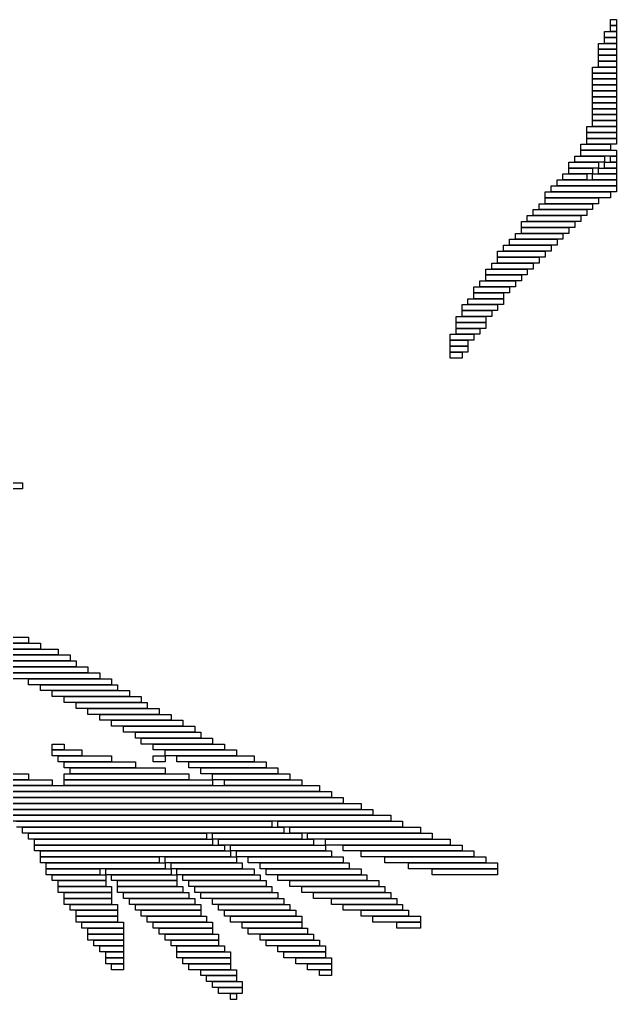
# Model space of a CAD drawing. Extents: x 398 to 627, y 422 to 622.
# Drawn here: x 526.5 to 627, y 429 to 594 of the extents above; entities that cross this region are included whole.
import ezdxf

# ---------------------------------------------------------------- set-up
doc = ezdxf.new("R2010")
doc.units = 0

msp = doc.modelspace()

# ---------------------------------------------------------------- linework, layer by layer
for p, q in [((626, 594), (627, 594)), ((626, 593), (626, 594)), ((627, 594), (627, 593)), ((627, 593), (626, 593)), ((626, 593), (627, 593)), ((626, 592), (626, 593)), ((627, 593), (627, 592)), ((625, 592), (627, 592)), ((625, 591), (625, 592)), ((627, 591), (625, 591)), ((625, 591), (627, 591)), ((625, 590), (625, 591)), ((627, 592), (626, 592)), ((627, 592), (627, 591)), ((627, 591), (627, 590)), ((624, 590), (627, 590)), ((624, 589), (624, 590)), ((627, 590), (625, 590)), ((627, 590), (627, 589)), ((627, 589), (624, 589)), ((624, 589), (627, 589)), ((624, 588), (624, 589)), ((627, 588), (624, 588)), ((624, 588), (627, 588)), ((624, 587), (624, 588)), ((627, 589), (627, 588)), ((627, 588), (627, 587)), ((623, 586), (627, 586)), ((623, 585), (623, 586)), ((627, 587), (624, 587)), ((624, 587), (627, 587)), ((624, 586), (624, 587)), ((627, 586), (624, 586)), ((627, 587), (627, 586)), ((627, 586), (627, 585)), ((627, 585), (623, 585)), ((623, 585), (627, 585)), ((623, 584), (623, 585)), ((627, 585), (627, 584)), ((627, 584), (623, 584)), ((623, 584), (627, 584)), ((623, 583), (623, 584)), ((627, 583), (623, 583)), ((623, 583), (627, 583)), ((623, 582), (623, 583)), ((627, 584), (627, 583)), ((627, 583), (627, 582)), ((627, 582), (623, 582)), ((623, 582), (627, 582)), ((623, 581), (623, 582)), ((627, 581), (623, 581)), ((623, 581), (627, 581)), ((623, 580), (623, 581)), ((627, 582), (627, 581)), ((627, 581), (627, 580)), ((627, 580), (623, 580)), ((623, 580), (627, 580)), ((623, 579), (623, 580)), ((627, 580), (627, 579)), ((627, 579), (623, 579)), ((623, 579), (627, 579)), ((623, 578), (623, 579)), ((627, 578), (623, 578)), ((623, 578), (627, 578)), ((623, 577), (623, 578)), ((627, 579), (627, 578)), ((627, 578), (627, 577)), ((622, 576), (627, 576)), ((622, 575), (622, 576)), ((627, 577), (623, 577)), ((623, 577), (627, 577)), ((623, 576), (623, 577)), ((627, 576), (623, 576)), ((627, 577), (627, 576)), ((627, 576), (627, 575)), ((627, 575), (622, 575)), ((622, 575), (627, 575)), ((622, 574), (622, 575)), ((627, 575), (627, 574)), ((621, 573), (626, 573)), ((621, 572), (621, 573)), ((627, 574), (622, 574)), ((622, 574), (627, 574)), ((622, 573), (622, 574)), ((627, 573), (622, 573)), ((626, 573), (626, 572)), ((627, 574), (627, 573)), ((620, 571), (625, 571)), ((620, 570), (620, 571)), ((626, 572), (621, 572)), ((621, 572), (627, 572)), ((621, 571), (621, 572)), ((627, 571), (621, 571)), ((625, 571), (625, 570)), ((626, 571), (627, 571)), ((626, 570), (626, 571)), ((627, 572), (627, 571)), ((627, 571), (627, 570)), ((619, 570), (624, 570)), ((619, 569), (619, 570)), ((625, 570), (620, 570)), ((624, 570), (624, 569)), ((625, 570), (627, 570)), ((625, 569), (625, 570)), ((627, 570), (626, 570)), ((627, 570), (627, 569)), ((618, 568), (622, 568)), ((618, 567), (618, 568)), ((624, 569), (619, 569)), ((619, 569), (623, 569)), ((619, 568), (619, 569)), ((623, 568), (619, 568)), ((622, 568), (622, 567)), ((623, 569), (623, 568)), ((623, 568), (627, 568)), ((623, 567), (623, 568)), ((624, 569), (627, 569)), ((624, 568), (624, 569)), ((627, 568), (624, 568)), ((627, 569), (625, 569)), ((627, 569), (627, 568)), ((627, 568), (627, 567)), ((616, 566), (627, 566)), ((616, 565), (616, 566)), ((617, 567), (627, 567)), ((617, 566), (617, 567)), ((627, 566), (617, 566)), ((622, 567), (618, 567)), ((627, 567), (623, 567)), ((627, 567), (627, 566)), ((627, 566), (627, 565)), ((615, 565), (626, 565)), ((615, 564), (615, 565)), ((627, 565), (616, 565)), ((626, 565), (626, 564)), ((614, 563), (623, 563)), ((614, 562), (614, 563)), ((626, 564), (615, 564)), ((615, 564), (624, 564)), ((615, 563), (615, 564)), ((624, 563), (615, 563)), ((623, 563), (623, 562)), ((624, 564), (624, 563)), ((612, 561), (621, 561)), ((612, 560), (612, 561)), ((613, 562), (622, 562)), ((613, 561), (613, 562)), ((622, 561), (613, 561)), ((623, 562), (614, 562)), ((621, 561), (621, 560)), ((622, 562), (622, 561)), ((611, 560), (620, 560)), ((611, 559), (611, 560)), ((621, 560), (612, 560)), ((620, 560), (620, 559)), ((610, 558), (618, 558)), ((610, 557), (610, 558)), ((620, 559), (611, 559)), ((611, 559), (619, 559)), ((611, 558), (611, 559)), ((619, 558), (611, 558)), ((618, 558), (618, 557)), ((619, 559), (619, 558)), ((609, 557), (617, 557)), ((609, 556), (609, 557)), ((618, 557), (610, 557)), ((617, 557), (617, 556)), ((607, 555), (615, 555)), ((607, 554), (607, 555)), ((608, 556), (616, 556)), ((608, 555), (608, 556)), ((616, 555), (608, 555)), ((617, 556), (609, 556)), ((615, 555), (615, 554)), ((616, 556), (616, 555)), ((606, 553), (613, 553)), ((606, 552), (606, 553)), ((615, 554), (607, 554)), ((607, 554), (614, 554)), ((607, 553), (607, 554)), ((614, 553), (607, 553)), ((613, 553), (613, 552)), ((614, 554), (614, 553)), ((605, 552), (612, 552)), ((605, 551), (605, 552)), ((613, 552), (606, 552)), ((612, 552), (612, 551)), ((604, 550), (610, 550)), ((604, 549), (604, 550)), ((612, 551), (605, 551)), ((605, 551), (611, 551)), ((605, 550), (605, 551)), ((611, 550), (605, 550)), ((610, 550), (610, 549)), ((611, 551), (611, 550)), ((603, 549), (609, 549)), ((603, 548), (603, 549)), ((609, 548), (603, 548)), ((603, 548), (608, 548)), ((603, 547), (603, 548)), ((610, 549), (604, 549)), ((608, 548), (608, 547)), ((609, 549), (609, 548)), ((602, 547), (608, 547)), ((602, 546), (602, 547)), ((608, 547), (603, 547)), ((608, 547), (608, 546)), ((601, 546), (607, 546)), ((601, 545), (601, 546)), ((607, 545), (601, 545)), ((601, 545), (606, 545)), ((601, 544), (601, 545)), ((608, 546), (602, 546)), ((606, 545), (606, 544)), ((607, 546), (607, 545)), ((600, 544), (605, 544)), ((600, 543), (600, 544)), ((605, 543), (600, 543)), ((600, 543), (605, 543)), ((600, 542), (600, 543)), ((606, 544), (601, 544)), ((605, 544), (605, 543)), ((605, 543), (605, 542)), ((605, 542), (600, 542)), ((600, 542), (604, 542)), ((600, 541), (600, 542)), ((604, 542), (604, 541)), ((599, 541), (603, 541)), ((599, 540), (599, 541)), ((603, 540), (599, 540)), ((599, 540), (602, 540)), ((599, 539), (599, 540)), ((604, 541), (600, 541)), ((602, 540), (602, 539)), ((603, 541), (603, 540)), ((602, 539), (599, 539)), ((599, 539), (602, 539)), ((599, 538), (599, 539)), ((602, 538), (599, 538)), ((599, 538), (601, 538)), ((599, 537), (599, 538)), ((601, 538), (601, 537)), ((602, 539), (602, 538)), ((601, 537), (599, 537)), ((516, 516), (527, 516)), ((527, 515), (516, 515)), ((527, 516), (527, 515)), ((504, 490), (528, 490)), ((528, 489), (504, 489)), ((505, 489), (530, 489)), ((528, 490), (528, 489)), ((530, 489), (530, 488)), ((530, 488), (505, 488)), ((510, 487), (535, 487)), ((512, 488), (533, 488)), ((533, 487), (512, 487)), ((533, 488), (533, 487)), ((535, 487), (535, 486)), ((508, 486), (536, 486)), ((535, 486), (510, 486)), ((536, 486), (536, 485)), ((536, 485), (508, 485)), ((522, 485), (538, 485)), ((538, 484), (522, 484)), ((525, 484), (540, 484)), ((538, 485), (538, 484)), ((540, 484), (540, 483)), ((540, 483), (525, 483)), ((528, 483), (542, 483)), ((528, 482), (528, 483)), ((542, 482), (528, 482)), ((530, 482), (543, 482)), ((530, 481), (530, 482)), ((542, 483), (542, 482)), ((543, 482), (543, 481)), ((543, 481), (530, 481)), ((532, 481), (545, 481)), ((532, 480), (532, 481)), ((545, 481), (545, 480)), ((545, 480), (532, 480)), ((534, 480), (547, 480)), ((534, 479), (534, 480)), ((547, 479), (534, 479)), ((536, 479), (548, 479)), ((536, 478), (536, 479)), ((547, 480), (547, 479)), ((548, 479), (548, 478)), ((548, 478), (536, 478)), ((538, 478), (550, 478)), ((538, 477), (538, 478)), ((550, 477), (538, 477)), ((540, 477), (552, 477)), ((540, 476), (540, 477)), ((550, 478), (550, 477)), ((552, 477), (552, 476)), ((552, 476), (540, 476)), ((542, 476), (554, 476)), ((542, 475), (542, 476)), ((554, 476), (554, 475)), ((554, 475), (542, 475)), ((544, 475), (556, 475)), ((544, 474), (544, 475)), ((556, 474), (544, 474)), ((546, 474), (557, 474)), ((546, 473), (546, 474)), ((556, 475), (556, 474)), ((557, 474), (557, 473)), ((532, 472), (534, 472)), ((532, 471), (532, 472)), ((534, 472), (534, 471)), ((557, 473), (546, 473)), ((547, 473), (559, 473)), ((547, 472), (547, 473)), ((559, 472), (547, 472)), ((549, 472), (561, 472)), ((549, 471), (549, 472)), ((559, 473), (559, 472)), ((561, 472), (561, 471)), ((534, 471), (532, 471)), ((532, 471), (537, 471)), ((532, 470), (532, 471)), ((537, 471), (537, 470)), ((561, 471), (549, 471)), ((551, 471), (563, 471)), ((551, 470), (551, 471)), ((563, 471), (563, 470)), ((537, 470), (532, 470)), ((533, 470), (542, 470)), ((533, 469), (533, 470)), ((542, 469), (533, 469)), ((534, 469), (546, 469)), ((534, 468), (534, 469)), ((542, 470), (542, 469)), ((546, 469), (546, 468)), ((549, 470), (551, 470)), ((549, 469), (549, 470)), ((551, 469), (549, 469)), ((563, 470), (551, 470)), ((551, 470), (551, 469)), ((553, 470), (566, 470)), ((553, 469), (553, 470)), ((566, 469), (553, 469)), ((555, 469), (568, 469)), ((555, 468), (555, 469)), ((566, 470), (566, 469)), ((568, 469), (568, 468)), ((521, 467), (528, 467)), ((528, 467), (528, 466)), ((546, 468), (534, 468)), ((534, 467), (555, 467)), ((534, 466), (534, 467)), ((535, 468), (551, 468)), ((535, 467), (535, 468)), ((551, 467), (535, 467)), ((551, 468), (551, 467)), ((568, 468), (555, 468)), ((555, 467), (555, 466)), ((557, 468), (570, 468)), ((557, 467), (557, 468)), ((570, 467), (557, 467)), ((559, 467), (572, 467)), ((559, 466), (559, 467)), ((570, 468), (570, 467)), ((572, 467), (572, 466)), ((528, 466), (521, 466)), ((521, 466), (532, 466)), ((532, 466), (532, 465)), ((555, 466), (534, 466)), ((534, 466), (559, 466)), ((534, 465), (534, 466)), ((572, 466), (559, 466)), ((559, 466), (559, 465)), ((561, 466), (574, 466)), ((561, 465), (561, 466)), ((574, 466), (574, 465)), ((519, 464), (579, 464)), ((532, 465), (521, 465)), ((521, 465), (577, 465)), ((577, 464), (521, 464)), ((559, 465), (534, 465)), ((574, 465), (561, 465)), ((577, 465), (577, 464)), ((579, 464), (579, 463)), ((514, 462), (584, 462)), ((516, 463), (581, 463)), ((581, 462), (516, 462)), ((579, 463), (519, 463)), ((581, 463), (581, 462)), ((584, 462), (584, 461)), ((510, 461), (586, 461)), ((584, 461), (514, 461)), ((586, 461), (586, 460)), ((506, 460), (589, 460)), ((589, 459), (506, 459)), ((586, 460), (510, 460)), ((526, 459), (569, 459)), ((569, 459), (569, 458)), ((570, 459), (591, 459)), ((570, 458), (570, 459)), ((589, 460), (589, 459)), ((591, 459), (591, 458)), ((569, 458), (526, 458)), ((527, 458), (571, 458)), ((527, 457), (527, 458)), ((591, 458), (570, 458)), ((571, 458), (571, 457)), ((572, 458), (594, 458)), ((572, 457), (572, 458)), ((594, 458), (594, 457)), ((571, 457), (527, 457)), ((528, 457), (558, 457)), ((528, 456), (528, 457)), ((558, 456), (528, 456)), ((529, 456), (559, 456)), ((529, 455), (529, 456)), ((558, 457), (558, 456)), ((559, 457), (574, 457)), ((559, 456), (559, 457)), ((574, 456), (559, 456)), ((559, 456), (559, 455)), ((560, 456), (576, 456)), ((560, 455), (560, 456)), ((594, 457), (572, 457)), ((574, 457), (574, 456)), ((575, 457), (596, 457)), ((575, 456), (575, 457)), ((596, 456), (575, 456)), ((576, 456), (576, 455)), ((578, 456), (599, 456)), ((578, 455), (578, 456)), ((596, 457), (596, 456)), ((599, 456), (599, 455)), ((559, 455), (529, 455)), ((529, 455), (561, 455)), ((529, 454), (529, 455)), ((561, 454), (529, 454)), ((530, 454), (562, 454)), ((530, 453), (530, 454)), ((576, 455), (560, 455)), ((561, 455), (561, 454)), ((562, 455), (578, 455)), ((562, 454), (562, 455)), ((578, 454), (562, 454)), ((562, 454), (562, 453)), ((563, 454), (579, 454)), ((563, 453), (563, 454)), ((599, 455), (578, 455)), ((578, 455), (578, 454)), ((579, 454), (579, 453)), ((581, 455), (601, 455)), ((581, 454), (581, 455)), ((601, 454), (581, 454)), ((584, 454), (603, 454)), ((584, 453), (584, 454)), ((601, 455), (601, 454)), ((603, 454), (603, 453)), ((562, 453), (530, 453)), ((530, 453), (550, 453)), ((530, 452), (530, 453)), ((550, 453), (550, 452)), ((551, 453), (563, 453)), ((551, 452), (551, 453)), ((579, 453), (563, 453)), ((563, 453), (563, 452)), ((565, 453), (581, 453)), ((565, 452), (565, 453)), ((581, 453), (581, 452)), ((603, 453), (584, 453)), ((588, 453), (605, 453)), ((588, 452), (588, 453)), ((605, 453), (605, 452)), ((550, 452), (530, 452)), ((531, 452), (551, 452)), ((531, 451), (531, 452)), ((551, 451), (531, 451)), ((531, 451), (540, 451)), ((531, 450), (531, 451)), ((540, 451), (540, 450)), ((541, 451), (552, 451)), ((541, 450), (541, 451)), ((563, 452), (551, 452)), ((551, 452), (551, 451)), ((552, 452), (564, 452)), ((552, 451), (552, 452)), ((564, 451), (552, 451)), ((552, 451), (552, 450)), ((553, 451), (566, 451)), ((553, 450), (553, 451)), ((564, 452), (564, 451)), ((581, 452), (565, 452)), ((566, 451), (566, 450)), ((567, 452), (582, 452)), ((567, 451), (567, 452)), ((582, 451), (567, 451)), ((568, 451), (584, 451)), ((568, 450), (568, 451)), ((582, 452), (582, 451)), ((584, 451), (584, 450)), ((605, 452), (588, 452)), ((592, 452), (607, 452)), ((592, 451), (592, 452)), ((607, 451), (592, 451)), ((596, 451), (607, 451)), ((596, 450), (596, 451)), ((607, 452), (607, 451)), ((607, 451), (607, 450)), ((540, 450), (531, 450)), ((532, 450), (541, 450)), ((532, 449), (532, 450)), ((541, 449), (532, 449)), ((533, 449), (541, 449)), ((533, 448), (533, 449)), ((552, 450), (541, 450)), ((541, 450), (541, 449)), ((541, 449), (541, 448)), ((542, 450), (553, 450)), ((542, 449), (542, 450)), ((553, 449), (542, 449)), ((543, 449), (553, 449)), ((543, 448), (543, 449)), ((566, 450), (553, 450)), ((553, 450), (553, 449)), ((553, 449), (553, 448)), ((554, 450), (567, 450)), ((554, 449), (554, 450)), ((567, 449), (554, 449)), ((555, 449), (568, 449)), ((555, 448), (555, 449)), ((567, 450), (567, 449)), ((584, 450), (568, 450)), ((568, 449), (568, 448)), ((570, 450), (585, 450)), ((570, 449), (570, 450)), ((585, 449), (570, 449)), ((572, 449), (587, 449)), ((572, 448), (572, 449)), ((585, 450), (585, 449)), ((587, 449), (587, 448)), ((607, 450), (596, 450)), ((541, 448), (533, 448)), ((533, 448), (542, 448)), ((533, 447), (533, 448)), ((542, 448), (542, 447)), ((553, 448), (543, 448)), ((543, 448), (554, 448)), ((543, 447), (543, 448)), ((554, 448), (554, 447)), ((568, 448), (555, 448)), ((556, 448), (569, 448)), ((556, 447), (556, 448)), ((569, 448), (569, 447)), ((587, 448), (572, 448)), ((574, 448), (588, 448)), ((574, 447), (574, 448)), ((588, 448), (588, 447)), ((542, 447), (533, 447)), ((534, 447), (542, 447)), ((534, 446), (534, 447)), ((542, 446), (534, 446)), ((534, 446), (542, 446)), ((534, 445), (534, 446)), ((542, 447), (542, 446)), ((542, 446), (542, 445)), ((554, 447), (543, 447)), ((544, 447), (555, 447)), ((544, 446), (544, 447)), ((555, 446), (544, 446)), ((545, 446), (556, 446)), ((545, 445), (545, 446)), ((555, 447), (555, 446)), ((569, 447), (556, 447)), ((556, 446), (556, 445)), ((557, 447), (570, 447)), ((557, 446), (557, 447)), ((570, 446), (557, 446)), ((559, 446), (571, 446)), ((559, 445), (559, 446)), ((570, 447), (570, 446)), ((571, 446), (571, 445)), ((588, 447), (574, 447)), ((576, 447), (589, 447)), ((576, 446), (576, 447)), ((589, 446), (576, 446)), ((579, 446), (590, 446)), ((579, 445), (579, 446)), ((589, 447), (589, 446)), ((590, 446), (590, 445)), ((542, 445), (534, 445)), ((535, 445), (543, 445)), ((535, 444), (535, 445)), ((543, 444), (535, 444)), ((536, 444), (543, 444)), ((536, 443), (536, 444)), ((543, 445), (543, 444)), ((543, 444), (543, 443)), ((556, 445), (545, 445)), ((546, 445), (557, 445)), ((546, 444), (546, 445)), ((557, 444), (546, 444)), ((547, 444), (557, 444)), ((547, 443), (547, 444)), ((557, 445), (557, 444)), ((557, 444), (557, 443)), ((571, 445), (559, 445)), ((560, 445), (572, 445)), ((560, 444), (560, 445)), ((572, 444), (560, 444)), ((561, 444), (573, 444)), ((561, 443), (561, 444)), ((572, 445), (572, 444)), ((573, 444), (573, 443)), ((590, 445), (579, 445)), ((581, 445), (591, 445)), ((581, 444), (581, 445)), ((591, 444), (581, 444)), ((584, 444), (592, 444)), ((584, 443), (584, 444)), ((591, 445), (591, 444)), ((592, 444), (592, 443)), ((543, 443), (536, 443)), ((536, 443), (543, 443)), ((536, 442), (536, 443)), ((543, 443), (543, 442)), ((557, 443), (547, 443)), ((548, 443), (558, 443)), ((548, 442), (548, 443)), ((558, 443), (558, 442)), ((573, 443), (561, 443)), ((562, 443), (574, 443)), ((562, 442), (562, 443)), ((574, 443), (574, 442)), ((592, 443), (584, 443)), ((586, 443), (594, 443)), ((586, 442), (586, 443)), ((594, 443), (594, 442)), ((543, 442), (536, 442)), ((537, 442), (544, 442)), ((537, 441), (537, 442)), ((544, 441), (537, 441)), ((538, 441), (544, 441)), ((538, 440), (538, 441)), ((544, 442), (544, 441)), ((544, 441), (544, 440)), ((558, 442), (548, 442)), ((549, 442), (559, 442)), ((549, 441), (549, 442)), ((559, 441), (549, 441)), ((550, 441), (559, 441)), ((550, 440), (550, 441)), ((559, 442), (559, 441)), ((559, 441), (559, 440)), ((574, 442), (562, 442)), ((564, 442), (574, 442)), ((564, 441), (564, 442)), ((574, 441), (564, 441)), ((565, 441), (575, 441)), ((565, 440), (565, 441)), ((574, 442), (574, 441)), ((575, 441), (575, 440)), ((594, 442), (586, 442)), ((590, 442), (594, 442)), ((590, 441), (590, 442)), ((594, 441), (590, 441)), ((594, 442), (594, 441)), ((544, 440), (538, 440)), ((538, 440), (544, 440)), ((538, 439), (538, 440)), ((544, 439), (538, 439)), ((539, 439), (544, 439)), ((539, 438), (539, 439)), ((544, 440), (544, 439)), ((544, 439), (544, 438)), ((559, 440), (550, 440)), ((551, 440), (560, 440)), ((551, 439), (551, 440)), ((560, 439), (551, 439)), ((552, 439), (560, 439)), ((552, 438), (552, 439)), ((560, 440), (560, 439)), ((560, 439), (560, 438)), ((575, 440), (565, 440)), ((567, 440), (576, 440)), ((567, 439), (567, 440)), ((576, 439), (567, 439)), ((568, 439), (577, 439)), ((568, 438), (568, 439)), ((576, 440), (576, 439)), ((577, 439), (577, 438)), ((544, 438), (539, 438)), ((540, 438), (544, 438)), ((540, 437), (540, 438)), ((544, 438), (544, 437)), ((560, 438), (552, 438)), ((553, 438), (561, 438)), ((553, 437), (553, 438)), ((561, 438), (561, 437)), ((577, 438), (568, 438)), ((570, 438), (578, 438)), ((570, 437), (570, 438)), ((578, 438), (578, 437)), ((544, 437), (540, 437)), ((541, 437), (544, 437)), ((541, 436), (541, 437)), ((544, 436), (541, 436)), ((541, 436), (544, 436)), ((541, 435), (541, 436)), ((544, 437), (544, 436)), ((544, 436), (544, 435)), ((561, 437), (553, 437)), ((553, 437), (562, 437)), ((553, 436), (553, 437)), ((562, 436), (553, 436)), ((554, 436), (562, 436)), ((554, 435), (554, 436)), ((562, 437), (562, 436)), ((562, 436), (562, 435)), ((578, 437), (570, 437)), ((571, 437), (578, 437)), ((571, 436), (571, 437)), ((578, 436), (571, 436)), ((573, 436), (579, 436)), ((573, 435), (573, 436)), ((578, 437), (578, 436)), ((579, 436), (579, 435)), ((544, 435), (541, 435)), ((542, 435), (544, 435)), ((542, 434), (542, 435)), ((544, 434), (542, 434)), ((544, 435), (544, 434)), ((562, 435), (554, 435)), ((555, 435), (562, 435)), ((555, 434), (555, 435)), ((562, 434), (555, 434)), ((557, 434), (563, 434)), ((557, 433), (557, 434)), ((562, 435), (562, 434)), ((563, 434), (563, 433)), ((579, 435), (573, 435)), ((575, 435), (579, 435)), ((575, 434), (575, 435)), ((579, 434), (575, 434)), ((577, 434), (579, 434)), ((577, 433), (577, 434)), ((579, 435), (579, 434)), ((579, 434), (579, 433)), ((563, 433), (557, 433)), ((558, 433), (563, 433)), ((558, 432), (558, 433)), ((563, 433), (563, 432)), ((579, 433), (577, 433)), ((563, 432), (558, 432)), ((559, 432), (564, 432)), ((559, 431), (559, 432)), ((564, 431), (559, 431)), ((560, 431), (564, 431)), ((560, 430), (560, 431)), ((564, 432), (564, 431)), ((564, 431), (564, 430)), ((564, 430), (560, 430)), ((562, 430), (563, 430)), ((562, 429), (562, 430)), ((563, 429), (562, 429)), ((563, 430), (563, 429))]:
    msp.add_line(p, q)

doc.saveas('drawing.dxf')
